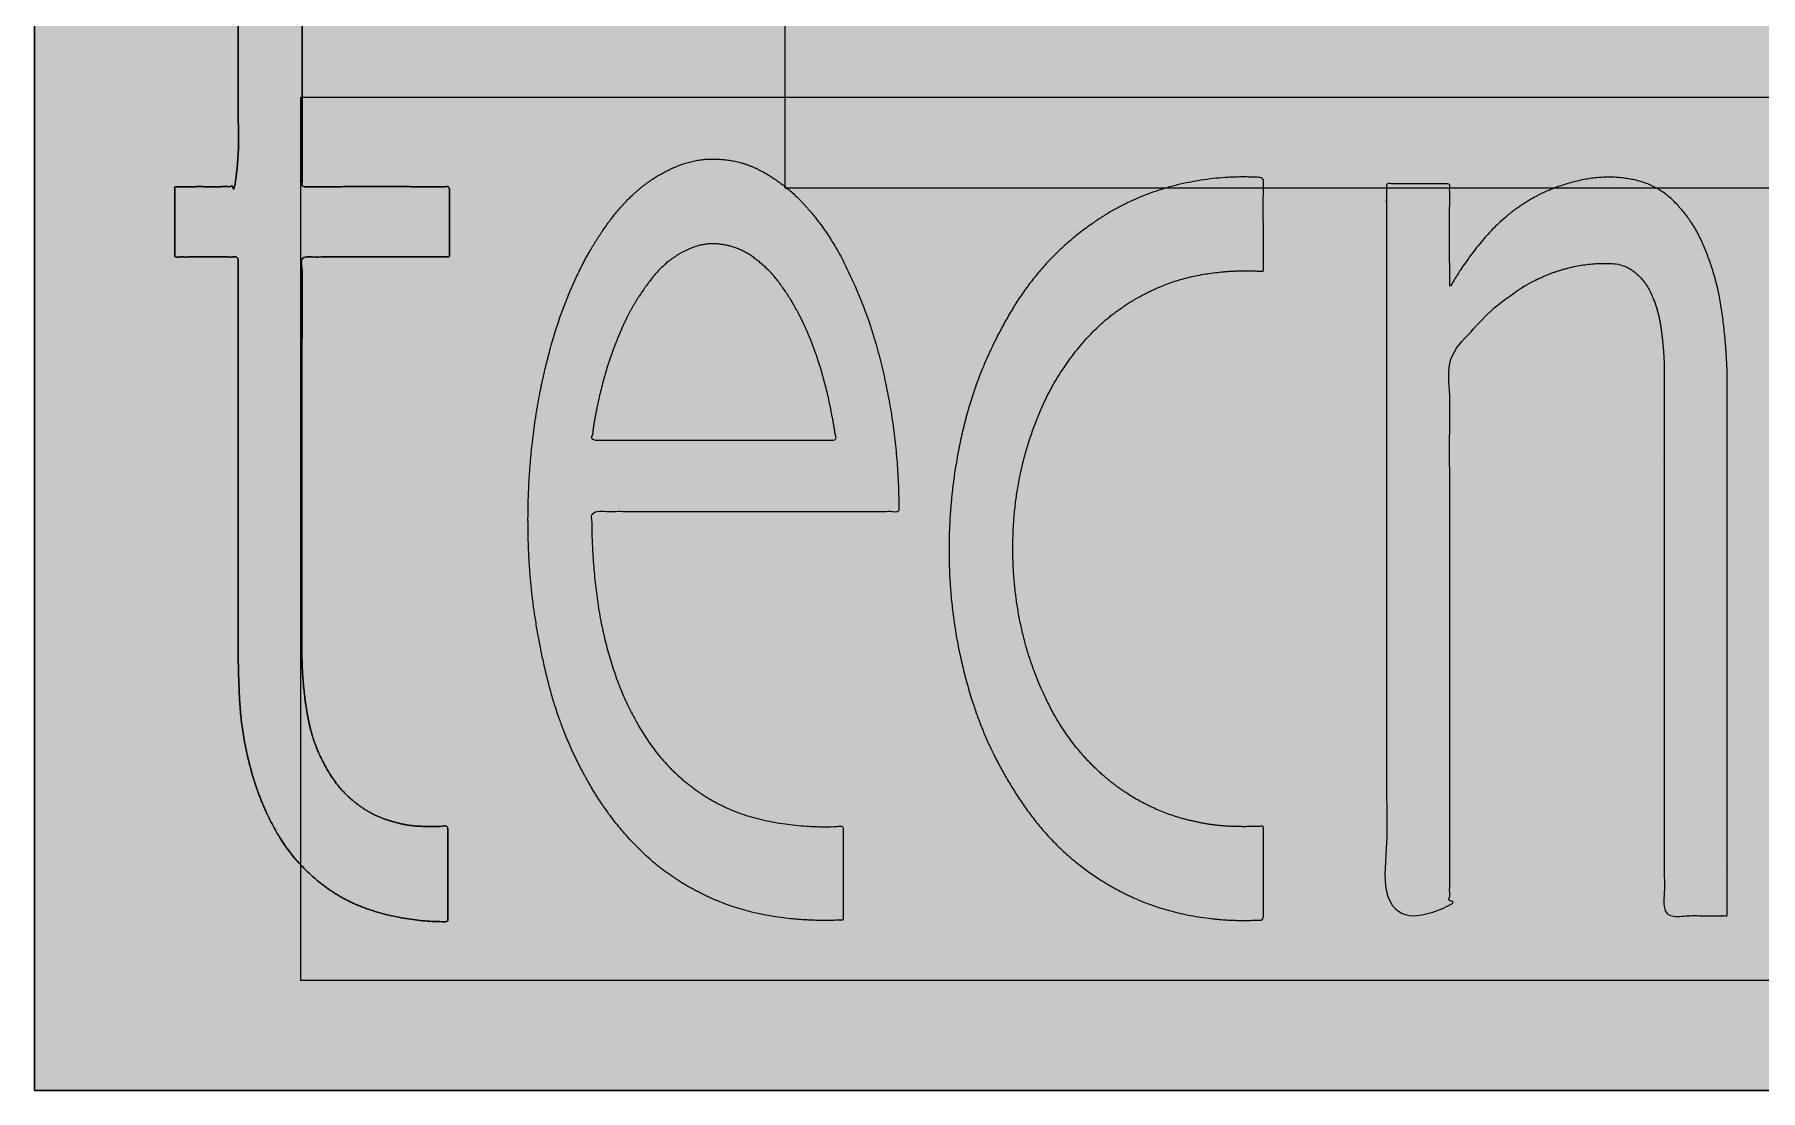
# Model space of a CAD drawing. Header units: millimetres. Extents: x 32.7 to 48.7, y 16.2 to 26.3.
# Drawn here: x 35.732 to 37.199, y 20.795 to 21.692 of the extents above; entities that cross this region are included whole.
import ezdxf

# ---------------------------------------------------------------- set-up
doc = ezdxf.new("R2010")
doc.units = ezdxf.units.MM
doc.header["$LTSCALE"] = 20
doc.layers.get('0').update_dxf_attribs({"lineweight": 5})
doc.layers.add('Smart box Ultra', color=7, linetype='Continuous', lineweight=5)

msp = doc.modelspace()

# ---------------------------------------------------------------- hatches: boundary and pattern name
at = {"linetype": 'Continuous', "lineweight": 5, "transparency": 33554687}
h = msp.add_hatch(color=256, dxfattribs=at)
h.set_gradient(color1=(255, 0, 0), color2=(255, 0, 0))
h.paths.add_polyline_path([(37.7319, 20.8884), (35.9579, 20.8884), (35.9579, 21.6384), (36.3696, 21.6384), (36.3696, 21.5617), (37.7319, 21.5617), (37.7319, 20.8884), (38.5412, 20.8884), (38.5412, 21.6384), (37.9529, 21.6384), (37.9529, 22.3117), (37.7319, 22.3117), (37.7319, 22.7946), (35.7319, 22.7946), (35.7319, 20.7946), (37.7319, 20.7946)])
h.paths.add_polyline_path([(37.7319, 21.5617), (37.7319, 21.6384), (36.3696, 21.6384), (36.3696, 22.3117), (37.7319, 22.3117), (37.7319, 21.6384), (37.9529, 21.6384), (37.9529, 21.5617)])
at = {"layer": 'Smart box Ultra', "linetype": 'Continuous', "lineweight": 0, "true_color": 0xcccccb, "transparency": 33554687}
for points in [[(35.9592, 22.727), (35.9592, 22.7108), (35.9592, 22.5693), (35.9592, 22.4278), (35.9592, 22.2862), (35.9592, 22.1447), (35.9592, 22.0032), (35.9593, 21.8617), (35.9593, 21.7201), (35.9594, 21.5786), (35.9594, 21.5624), (35.9611, 21.5624), (35.9763, 21.5625), (35.9915, 21.5626), (36.0067, 21.5626), (36.0219, 21.5626), (36.0372, 21.5626), (36.0524, 21.5626), (36.0676, 21.5625), (36.0829, 21.5624), (36.0846, 21.5624), (36.0846, 21.503), (36.0829, 21.503), (36.0676, 21.503), (36.0524, 21.5029), (36.0372, 21.5029), (36.0219, 21.5029), (36.0067, 21.5029), (35.9915, 21.5029), (35.9763, 21.5028), (35.9611, 21.5028), (35.9594, 21.5028), (35.9594, 21.4981), (35.9593, 21.4572), (35.9593, 21.4162), (35.9592, 21.3753), (35.9592, 21.3343), (35.9592, 21.2933), (35.9592, 21.2524), (35.9592, 21.2114), (35.9592, 21.1705), (35.9592, 21.1658), (35.9592, 21.1643), (35.9591, 21.1506), (35.96, 21.1372), (35.9617, 21.124), (35.9644, 21.111), (35.968, 21.0983), (35.9725, 21.0858), (35.9779, 21.0735), (35.9843, 21.0615), (35.9852, 21.0602), (35.9857, 21.0595), (35.9906, 21.053), (35.996, 21.047), (36.0019, 21.0416), (36.0081, 21.0367), (36.0148, 21.0324), (36.0219, 21.0287), (36.0294, 21.0255), (36.0373, 21.0228), (36.0382, 21.0226), (36.0388, 21.0224), (36.0442, 21.0213), (36.0496, 21.0204), (36.0551, 21.0197), (36.0605, 21.0192), (36.066, 21.0189), (36.0716, 21.0188), (36.0771, 21.0189), (36.0827, 21.0192), (36.0833, 21.0192), (36.0833, 21.0181), (36.0833, 21.0082), (36.0833, 20.9983), (36.0833, 20.9885), (36.0832, 20.9786), (36.0832, 20.9687), (36.0832, 20.9588), (36.0831, 20.949), (36.0831, 20.9391), (36.0831, 20.938), (36.0815, 20.938), (36.0664, 20.9383), (36.0518, 20.9398), (36.0376, 20.9424), (36.0238, 20.9462), (36.0105, 20.951), (35.9976, 20.957), (35.9851, 20.9642), (35.973, 20.9724), (35.9717, 20.9735), (35.9705, 20.9745), (35.9607, 20.9844), (35.9517, 20.9948), (35.9436, 21.0057), (35.9364, 21.017), (35.93, 21.0287), (35.9245, 21.041), (35.9198, 21.0536), (35.916, 21.0668), (35.9156, 21.0683), (35.9152, 21.0699), (35.9123, 21.0839), (35.91, 21.098), (35.908, 21.1121), (35.9065, 21.1263), (35.9055, 21.1405), (35.9049, 21.1548), (35.9047, 21.1691), (35.905, 21.1834), (35.905, 21.1851), (35.905, 21.1895), (35.9051, 21.2281), (35.9051, 21.2667), (35.9051, 21.3054), (35.9051, 21.344), (35.9051, 21.3826), (35.9051, 21.4212), (35.9051, 21.4598), (35.905, 21.4984), (35.905, 21.5028), (35.8511, 21.5028), (35.8511, 21.5624), (35.8518, 21.5624), (35.8584, 21.5625), (35.865, 21.5625), (35.8716, 21.5625), (35.8781, 21.5625), (35.8847, 21.5626), (35.8912, 21.5626), (35.8978, 21.5626), (35.9043, 21.5627), (35.905, 21.5627), (35.905, 21.5765), (35.9051, 21.6974), (35.9051, 21.8183), (35.9051, 21.9393), (35.9051, 22.0602), (35.9051, 22.1812), (35.9051, 22.3022), (35.9051, 22.4232), (35.905, 22.5441), (35.905, 22.558), (35.905, 22.5603), (35.9051, 22.5795), (35.9052, 22.5973), (35.9053, 22.614), (35.9053, 22.6294), (35.9053, 22.6436), (35.9053, 22.6565), (35.9052, 22.6682), (35.9051, 22.6787), (35.905, 22.688), (35.905, 22.6963), (35.9049, 22.7035), (35.9048, 22.7097), (35.9048, 22.7148), (35.9047, 22.7188), (35.9047, 22.7218), (35.9046, 22.7238), (35.9046, 22.7251), (35.9046, 22.7262), (35.9046, 22.7271), (35.9046, 22.7279), (35.9046, 22.7284), (35.9046, 22.7287), (35.9046, 22.7287), (35.9046, 22.7286), (35.9046, 22.7284), (35.9047, 22.7283), (35.9048, 22.7281), (35.9049, 22.728), (35.9051, 22.7279), (35.9053, 22.7278), (35.9056, 22.7278), (35.9059, 22.7278), (35.9062, 22.7278), (35.9064, 22.7278), (35.9066, 22.7278), (35.9066, 22.7278), (35.9066, 22.7278), (35.9065, 22.7278), (35.9063, 22.7278), (35.906, 22.7278), (35.9059, 22.7278), (35.9064, 22.7278), (35.9073, 22.7278), (35.9088, 22.7278), (35.9107, 22.7278), (35.9132, 22.7278), (35.9161, 22.7278), (35.9196, 22.7278), (35.9232, 22.7278), (35.9268, 22.7278), (35.9303, 22.7277), (35.9337, 22.7277), (35.937, 22.7277), (35.9402, 22.7277), (35.9434, 22.7277), (35.9464, 22.7277), (35.9492, 22.7277), (35.9516, 22.7277), (35.9537, 22.7276), (35.9554, 22.7276), (35.9568, 22.7276), (35.9578, 22.7275), (35.9584, 22.7275), (35.9587, 22.7274), (35.9587, 22.7274), (35.9588, 22.7273), (35.9589, 22.7273), (35.9589, 22.7272), (35.959, 22.7272), (35.9591, 22.7271), (35.9591, 22.7271)], [(36.2925, 21.0511), (36.2915, 21.0519), (36.2842, 21.0578), (36.2774, 21.0637), (36.2712, 21.0697), (36.2655, 21.0757), (36.2603, 21.0817), (36.2556, 21.0877), (36.2514, 21.0937), (36.2478, 21.0998), (36.2445, 21.1058), (36.2414, 21.1116), (36.2385, 21.1173), (36.2359, 21.1228), (36.2334, 21.1281), (36.2312, 21.1333), (36.2291, 21.1383), (36.2273, 21.1431), (36.2269, 21.1442), (36.2264, 21.1457), (36.2212, 21.1627), (36.2167, 21.1798), (36.213, 21.1971), (36.21, 21.2144), (36.2078, 21.2319), (36.2063, 21.2494), (36.2055, 21.2671), (36.2055, 21.2849), (36.2055, 21.2864), (36.2082, 21.2864), (36.2402, 21.2863), (36.2722, 21.2863), (36.3041, 21.2863), (36.3361, 21.2863), (36.368, 21.2863), (36.4, 21.2863), (36.4319, 21.2863), (36.4639, 21.2864), (36.4666, 21.2864), (36.4666, 21.288), (36.4662, 21.3073), (36.4651, 21.3265), (36.4634, 21.3456), (36.4609, 21.3646), (36.4577, 21.3835), (36.4538, 21.4023), (36.4493, 21.421), (36.444, 21.4397), (36.4435, 21.4412), (36.4431, 21.4425), (36.4399, 21.4521), (36.4366, 21.4613), (36.4332, 21.4701), (36.4297, 21.4785), (36.4261, 21.4865), (36.4224, 21.494), (36.4185, 21.5012), (36.4146, 21.5079), (36.4106, 21.5143), (36.4066, 21.5204), (36.4027, 21.5262), (36.3987, 21.5317), (36.3948, 21.5369), (36.3909, 21.5418), (36.3869, 21.5464), (36.383, 21.5507), (36.3821, 21.5517), (36.3815, 21.5522), (36.377, 21.5567), (36.3726, 21.5608), (36.3681, 21.5645), (36.3636, 21.5678), (36.3591, 21.5709), (36.3547, 21.5735), (36.3502, 21.5758), (36.3458, 21.5778), (36.3414, 21.5795), (36.3371, 21.581), (36.333, 21.5823), (36.3289, 21.5834), (36.325, 21.5843), (36.3211, 21.585), (36.3174, 21.5856), (36.3138, 21.5859), (36.3129, 21.5859), (36.3122, 21.586), (36.309, 21.586), (36.3056, 21.5858), (36.3022, 21.5855), (36.2986, 21.5851), (36.2949, 21.5844), (36.2911, 21.5837), (36.2872, 21.5827), (36.2831, 21.5817), (36.279, 21.5804), (36.2748, 21.5788), (36.2706, 21.5768), (36.2663, 21.5746), (36.262, 21.5722), (36.2576, 21.5694), (36.2532, 21.5663), (36.2488, 21.5629), (36.2482, 21.5624), (36.2476, 21.5619), (36.2402, 21.555), (36.2332, 21.5478), (36.2265, 21.5404), (36.2203, 21.5327), (36.2144, 21.5247), (36.2089, 21.5164), (36.2038, 21.5078), (36.1991, 21.4989), (36.1987, 21.4982), (36.1981, 21.497), (36.1913, 21.4826), (36.1851, 21.4681), (36.1795, 21.4535), (36.1745, 21.4386), (36.1699, 21.4236), (36.166, 21.4085), (36.1626, 21.3931), (36.1597, 21.3776), (36.1595, 21.3763), (36.1592, 21.3748), (36.1566, 21.3572), (36.1545, 21.3395), (36.153, 21.3218), (36.152, 21.3041), (36.1515, 21.2863), (36.1515, 21.2685), (36.1521, 21.2507), (36.1532, 21.2329), (36.1533, 21.2314), (36.1535, 21.2293), (36.1544, 21.2206), (36.1554, 21.2115), (36.1567, 21.2021), (36.1581, 21.1923), (36.1598, 21.1821), (36.1616, 21.1715), (36.1637, 21.1606), (36.1659, 21.1493), (36.1686, 21.1377), (36.1721, 21.1258), (36.1762, 21.1136), (36.181, 21.1011), (36.1866, 21.0884), (36.1929, 21.0753), (36.1998, 21.062), (36.2075, 21.0484), (36.2086, 21.0467), (36.2093, 21.0456), (36.2123, 21.0409), (36.2156, 21.0361), (36.2191, 21.0312), (36.2229, 21.0262), (36.2269, 21.021), (36.2312, 21.0157), (36.2357, 21.0103), (36.2405, 21.0048), (36.2456, 20.9992), (36.2513, 20.9938), (36.2575, 20.9884), (36.2642, 20.9832), (36.2714, 20.9781), (36.2792, 20.973), (36.2874, 20.9681), (36.2961, 20.9633), (36.2973, 20.9627), (36.2985, 20.9621), (36.3076, 20.9579), (36.3165, 20.9542), (36.3251, 20.9509), (36.3336, 20.9481), (36.3419, 20.9457), (36.35, 20.9438), (36.3578, 20.9424), (36.3655, 20.9414), (36.3729, 20.9407), (36.3801, 20.9401), (36.387, 20.9397), (36.3937, 20.9393), (36.4002, 20.9392), (36.4064, 20.9391), (36.4123, 20.9392), (36.418, 20.9394), (36.4193, 20.9395), (36.4193, 20.9403), (36.4193, 20.95), (36.4194, 20.9597), (36.4194, 20.9695), (36.4194, 20.9792), (36.4194, 20.989), (36.4194, 20.9988), (36.4193, 21.0086), (36.4193, 21.0184), (36.4193, 21.0192), (36.4179, 21.0191), (36.4086, 21.0187), (36.3995, 21.0185), (36.3908, 21.0187), (36.3823, 21.0192), (36.3742, 21.0201), (36.3663, 21.0212), (36.3588, 21.0227), (36.3515, 21.0244), (36.3447, 21.0263), (36.3384, 21.0282), (36.3326, 21.0301), (36.3273, 21.0319), (36.3226, 21.0337), (36.3183, 21.0355), (36.3146, 21.0373), (36.3114, 21.039), (36.3086, 21.0407), (36.306, 21.0423), (36.3037, 21.0437), (36.3016, 21.045), (36.2998, 21.0461), (36.2982, 21.0472), (36.2968, 21.0481), (36.2957, 21.0488), (36.2947, 21.0495), (36.2939, 21.0501), (36.2933, 21.0506), (36.2928, 21.0509), (36.2924, 21.0512), (36.2921, 21.0514), (36.292, 21.0514), (36.2921, 21.0514), (36.2922, 21.0514), (36.2922, 21.0513), (36.2923, 21.0512), (36.2924, 21.0512), (36.2924, 21.0512), (36.2925, 21.0511), (36.2925, 21.0511), (36.2925, 21.0511), (36.2925, 21.0511), (36.2925, 21.0511), (36.2925, 21.0511), (36.2925, 21.0511), (36.2925, 21.0511), (36.2925, 21.0511), (36.2925, 21.0511)], [(36.6309, 21.5311), (36.6322, 21.532), (36.6425, 21.5387), (36.6527, 21.5447), (36.6627, 21.5499), (36.6726, 21.5545), (36.6824, 21.5584), (36.692, 21.5616), (36.7014, 21.5641), (36.7107, 21.566), (36.7198, 21.5673), (36.7286, 21.5685), (36.7371, 21.5694), (36.7452, 21.57), (36.7531, 21.5704), (36.7607, 21.5706), (36.768, 21.5705), (36.775, 21.5702), (36.7766, 21.5701), (36.7766, 21.5693), (36.7766, 21.5595), (36.7765, 21.5497), (36.7765, 21.54), (36.7765, 21.5302), (36.7765, 21.5205), (36.7765, 21.5108), (36.7766, 21.501), (36.7766, 21.4913), (36.7766, 21.4905), (36.7755, 21.4906), (36.7628, 21.4911), (36.7502, 21.4908), (36.7377, 21.4898), (36.7254, 21.4879), (36.7133, 21.4853), (36.7014, 21.4818), (36.6896, 21.4776), (36.678, 21.4726), (36.6771, 21.4721), (36.6758, 21.4715), (36.6667, 21.4663), (36.6581, 21.461), (36.6502, 21.4555), (36.6428, 21.4499), (36.6361, 21.4442), (36.6299, 21.4383), (36.6244, 21.4323), (36.6194, 21.4261), (36.6149, 21.42), (36.6106, 21.4139), (36.6067, 21.4081), (36.603, 21.4023), (36.5996, 21.3968), (36.5964, 21.3913), (36.5935, 21.386), (36.5909, 21.3809), (36.5904, 21.3797), (36.5895, 21.3778), (36.5859, 21.3693), (36.5826, 21.3604), (36.5794, 21.3511), (36.5764, 21.3412), (36.5735, 21.3309), (36.5709, 21.3202), (36.5684, 21.309), (36.5661, 21.2973), (36.5643, 21.2851), (36.5632, 21.2724), (36.5627, 21.2592), (36.563, 21.2456), (36.564, 21.2314), (36.5657, 21.2167), (36.5681, 21.2015), (36.5712, 21.1858), (36.5717, 21.1838), (36.572, 21.1824), (36.5746, 21.1721), (36.5775, 21.1622), (36.5806, 21.1527), (36.5839, 21.1437), (36.5875, 21.1352), (36.5912, 21.1272), (36.5952, 21.1197), (36.5995, 21.1126), (36.6038, 21.1059), (36.6081, 21.0995), (36.6124, 21.0935), (36.6167, 21.0878), (36.6211, 21.0824), (36.6254, 21.0773), (36.6297, 21.0726), (36.634, 21.0682), (36.635, 21.0672), (36.6358, 21.0665), (36.6448, 21.0586), (36.6543, 21.0514), (36.6642, 21.0448), (36.6745, 21.039), (36.6852, 21.0339), (36.6963, 21.0295), (36.7078, 21.0258), (36.7197, 21.0228), (36.7207, 21.0226), (36.7213, 21.0225), (36.728, 21.0213), (36.7348, 21.0203), (36.7417, 21.0196), (36.7485, 21.0191), (36.7553, 21.0188), (36.7622, 21.0187), (36.7691, 21.0188), (36.776, 21.0192), (36.7766, 21.0192), (36.7766, 20.9397), (36.7752, 20.9396), (36.7691, 20.9393), (36.7628, 20.9392), (36.7562, 20.9393), (36.7493, 20.9395), (36.7422, 20.9399), (36.7348, 20.9405), (36.7272, 20.9412), (36.7193, 20.9421), (36.7111, 20.9434), (36.7028, 20.9452), (36.6943, 20.9475), (36.6857, 20.9503), (36.6768, 20.9537), (36.6678, 20.9576), (36.6586, 20.962), (36.6492, 20.9669), (36.648, 20.9676), (36.6463, 20.9686), (36.6325, 20.9777), (36.6197, 20.9869), (36.6081, 20.9962), (36.5976, 21.0057), (36.5881, 21.0153), (36.5797, 21.025), (36.5724, 21.0349), (36.5662, 21.0449), (36.5607, 21.0548), (36.5556, 21.0642), (36.5509, 21.0733), (36.5466, 21.082), (36.5427, 21.0903), (36.5392, 21.0982), (36.536, 21.1057), (36.5333, 21.1128), (36.5327, 21.1146), (36.5318, 21.1172), (36.5283, 21.1283), (36.525, 21.14), (36.522, 21.1522), (36.5192, 21.165), (36.5166, 21.1784), (36.5142, 21.1924), (36.5121, 21.2069), (36.5102, 21.222), (36.5088, 21.2377), (36.5083, 21.254), (36.5086, 21.2709), (36.5098, 21.2884), (36.5119, 21.3065), (36.5148, 21.3252), (36.5186, 21.3445), (36.5232, 21.3644), (36.5239, 21.367), (36.5244, 21.369), (36.5283, 21.3823), (36.5325, 21.395), (36.5369, 21.4072), (36.5417, 21.4188), (36.5468, 21.4299), (36.5522, 21.4404), (36.5579, 21.4503), (36.5639, 21.4597), (36.5699, 21.4685), (36.5755, 21.4765), (36.5809, 21.4837), (36.5859, 21.4902), (36.5907, 21.4959), (36.5951, 21.5009), (36.5992, 21.5051), (36.6029, 21.5086), (36.6064, 21.5115), (36.6095, 21.5141), (36.6122, 21.5165), (36.6146, 21.5185), (36.6166, 21.5202), (36.6183, 21.5216), (36.6196, 21.5227), (36.6206, 21.5235), (36.6214, 21.5241), (36.6222, 21.5248), (36.6231, 21.5254), (36.624, 21.5261), (36.625, 21.5268), (36.6259, 21.5275), (36.6269, 21.5283), (36.6279, 21.529), (36.6289, 21.5297), (36.6297, 21.5303), (36.6304, 21.5308), (36.6309, 21.5311), (36.6313, 21.5314), (36.6315, 21.5316), (36.6316, 21.5316), (36.6315, 21.5316), (36.6313, 21.5315), (36.6312, 21.5314), (36.6311, 21.5313), (36.631, 21.5312), (36.6309, 21.5312), (36.6309, 21.5311), (36.6308, 21.5311), (36.6308, 21.5311), (36.6308, 21.5311), (36.6308, 21.5311), (36.6308, 21.5311), (36.6308, 21.5311), (36.6308, 21.5311), (36.6308, 21.5311), (36.6309, 21.5311)], [(37.0077, 21.554), (37.0085, 21.5544), (37.0148, 21.5575), (37.0209, 21.5603), (37.0269, 21.5628), (37.0327, 21.5649), (37.0385, 21.5666), (37.0441, 21.5679), (37.0496, 21.5689), (37.0549, 21.5696), (37.0601, 21.5699), (37.0651, 21.5702), (37.0699, 21.5703), (37.0746, 21.5702), (37.0791, 21.5699), (37.0834, 21.5696), (37.0875, 21.569), (37.0914, 21.5684), (37.0923, 21.5682), (37.0931, 21.568), (37.0992, 21.5661), (37.1049, 21.5639), (37.1101, 21.5615), (37.1149, 21.5589), (37.1193, 21.556), (37.1233, 21.5529), (37.1269, 21.5496), (37.1301, 21.546), (37.1329, 21.5423), (37.1356, 21.5388), (37.1381, 21.5353), (37.1404, 21.5319), (37.1425, 21.5286), (37.1444, 21.5254), (37.1461, 21.5222), (37.1477, 21.5191), (37.148, 21.5184), (37.1485, 21.5173), (37.1523, 21.5082), (37.1557, 21.4993), (37.1587, 21.4907), (37.1612, 21.4823), (37.1634, 21.4741), (37.1651, 21.4662), (37.1665, 21.4585), (37.1675, 21.451), (37.1682, 21.4438), (37.1688, 21.4368), (37.1694, 21.4301), (37.1698, 21.4236), (37.1702, 21.4173), (37.1705, 21.4113), (37.1707, 21.4055), (37.1709, 21.4), (37.1709, 21.3987), (37.1709, 21.394), (37.1709, 21.3382), (37.1709, 21.2824), (37.1709, 21.2266), (37.1709, 21.1709), (37.1709, 21.1151), (37.1708, 21.0593), (37.1708, 21.0036), (37.1707, 20.9478), (37.1707, 20.9431), (37.1701, 20.9431), (37.1636, 20.9431), (37.1571, 20.9431), (37.1506, 20.9431), (37.1441, 20.943), (37.1375, 20.943), (37.131, 20.943), (37.1245, 20.9429), (37.118, 20.9429), (37.1174, 20.9428), (37.1174, 20.9478), (37.1173, 21.0054), (37.1172, 21.063), (37.1171, 21.1206), (37.1171, 21.1782), (37.1171, 21.2358), (37.1171, 21.2934), (37.1171, 21.351), (37.1172, 21.4086), (37.1172, 21.4135), (37.1171, 21.4142), (37.117, 21.4219), (37.1165, 21.4296), (37.1156, 21.4371), (37.1143, 21.4446), (37.1126, 21.452), (37.1105, 21.4593), (37.108, 21.4665), (37.1051, 21.4736), (37.1048, 21.4742), (37.1046, 21.4746), (37.1038, 21.4761), (37.1029, 21.4777), (37.1018, 21.4793), (37.1006, 21.481), (37.0994, 21.4826), (37.098, 21.4844), (37.0965, 21.4861), (37.0949, 21.4879), (37.0932, 21.4896), (37.0912, 21.4912), (37.089, 21.4925), (37.0867, 21.4938), (37.0841, 21.4948), (37.0813, 21.4957), (37.0783, 21.4965), (37.0751, 21.497), (37.0747, 21.4971), (37.0741, 21.4971), (37.0666, 21.4973), (37.0592, 21.497), (37.0519, 21.4964), (37.0447, 21.4953), (37.0376, 21.4939), (37.0306, 21.492), (37.0236, 21.4898), (37.0167, 21.4872), (37.0162, 21.4869), (37.0152, 21.4865), (37.0042, 21.4809), (36.9938, 21.4747), (36.9839, 21.468), (36.9745, 21.4607), (36.9657, 21.4528), (36.9574, 21.4443), (36.9496, 21.4353), (36.9423, 21.4258), (36.9417, 21.4249), (36.9416, 21.4248), (36.9402, 21.4231), (36.939, 21.4213), (36.9379, 21.4195), (36.937, 21.4177), (36.9362, 21.4157), (36.9356, 21.4137), (36.9352, 21.4116), (36.9349, 21.4095), (36.9349, 21.4093), (36.9349, 20.9431), (36.8812, 20.9431), (36.8812, 21.565), (36.8818, 21.565), (36.8884, 21.565), (36.895, 21.5651), (36.9015, 21.5651), (36.9081, 21.5651), (36.9147, 21.5651), (36.9212, 21.5651), (36.9278, 21.565), (36.9343, 21.565), (36.9349, 21.565), (36.9349, 21.5641), (36.9349, 21.5533), (36.9348, 21.5425), (36.9348, 21.5317), (36.9348, 21.5209), (36.9349, 21.5101), (36.9349, 21.4994), (36.935, 21.4886), (36.9351, 21.4779), (36.9351, 21.477), (36.9356, 21.4779), (36.9393, 21.4843), (36.9431, 21.4905), (36.9469, 21.4963), (36.9507, 21.5019), (36.9546, 21.5071), (36.9585, 21.5121), (36.9625, 21.5168), (36.9666, 21.5212), (36.9706, 21.5252), (36.9743, 21.529), (36.9778, 21.5324), (36.9812, 21.5354), (36.9842, 21.5382), (36.9871, 21.5405), (36.9898, 21.5426), (36.9922, 21.5443), (36.9944, 21.5457), (36.9964, 21.5471), (36.9983, 21.5483), (37, 21.5494), (37.0015, 21.5503), (37.0028, 21.5511), (37.004, 21.5518), (37.0049, 21.5524), (37.0057, 21.5528), (37.0064, 21.5532), (37.007, 21.5536), (37.0075, 21.5538), (37.0078, 21.554), (37.008, 21.5541), (37.0081, 21.5542), (37.0081, 21.5542), (37.008, 21.5541), (37.0079, 21.5541), (37.0079, 21.554), (37.0078, 21.554), (37.0078, 21.554), (37.0077, 21.554), (37.0077, 21.5539), (37.0077, 21.5539), (37.0077, 21.5539), (37.0077, 21.5539), (37.0077, 21.5539), (37.0077, 21.5539), (37.0077, 21.5539), (37.0077, 21.5539), (37.0077, 21.554)]]:
    msp.add_hatch(color=254, dxfattribs=at).paths.add_polyline_path(points)

# ---------------------------------------------------------------- linework, layer by layer
at = {"color": 7, "lineweight": 15}
for p, q in [((35.7319, 20.7946), (35.7319, 22.7946)), ((37.7319, 20.7946), (35.7319, 20.7946))]:
    msp.add_line(p, q, dxfattribs=at)
at = {"color": 7, "lineweight": 5, "flags": 128}
for points in [[(35.7319, 22.7946), (35.7319, 20.7946), (37.7319, 20.7946), (37.7319, 22.7946)], [(35.7319, 22.7946), (35.7319, 20.7946), (37.7319, 20.7946), (37.7319, 22.7946)], [(36.3696, 21.5617), (37.9529, 21.5617), (37.9529, 22.3117), (36.3696, 22.3117)], [(35.9579, 20.8884), (38.5412, 20.8884), (38.5412, 21.6384), (35.9579, 21.6384)]]:
    msp.add_lwpolyline(points, close=True, dxfattribs=at)
at = {"flags": 128}
for points in [[(35.7319, 22.7946), (35.7319, 20.7946), (35.7319, 20.7946), (37.7319, 20.7946), (37.7319, 20.7946), (37.7319, 22.7946), (37.7319, 22.7946), (35.7319, 22.7946), (35.7319, 22.7946), (35.7319, 22.7946)], [(35.7319, 22.7946), (35.7319, 20.7946), (37.7319, 20.7946), (37.7319, 22.7946)], [(36.3696, 21.5617), (37.9529, 21.5617), (37.9529, 21.5617), (37.9529, 22.3117), (37.9529, 22.3117), (36.3696, 22.3117), (36.3696, 22.3117), (36.3696, 21.5617), (36.3696, 21.5617), (36.3696, 21.5617)], [(35.9579, 20.8884), (38.5412, 20.8884), (38.5412, 20.8884), (38.5412, 21.6384), (38.5412, 21.6384), (35.9579, 21.6384), (35.9579, 21.6384), (35.9579, 20.8884)]]:
    msp.add_lwpolyline(points, close=True, dxfattribs=at)
at = {"color": 7, "lineweight": 15, "flags": 128}
msp.add_lwpolyline([(35.7319, 20.7946), (35.7319, 22.7946), (37.7319, 22.7946), (37.7319, 20.7946)], close=True, dxfattribs=at)
at = {"color": 240, "linetype": 'Continuous', "true_color": 0xed1f24, "transparency": 33554687}
msp.add_solid([(35.7319, 22.7946), (35.7319, 20.7946), (37.7319, 22.7946), (37.7319, 20.7946)], dxfattribs=at)
at = {"layer": 'Smart box Ultra', "color": 7, "lineweight": 15}
for points, knots in [([(35.9592, 22.727), (35.9592, 22.4359), (35.9592, 21.8536), (35.9594, 21.5624), (35.9906, 21.5626), (36.0533, 21.5626), (36.0846, 21.5624), (36.0846, 21.5327), (36.0846, 21.503), (36.0533, 21.5028), (35.9906, 21.5029), (35.9594, 21.5028), (35.9592, 21.4185), (35.9592, 21.2501), (35.9592, 21.1658), (35.9593, 21.1387), (35.9695, 21.0836), (35.9852, 21.0602), (35.9942, 21.0466), (36.0217, 21.0267), (36.0382, 21.0226), (36.0491, 21.0194), (36.0719, 21.0187), (36.0833, 21.0192), (36.0832, 20.9989), (36.0833, 20.9583), (36.0831, 20.938), (36.0534, 20.9376), (35.9945, 20.9543), (35.9717, 20.9735), (35.9498, 20.9918), (35.9225, 21.0416), (35.9156, 21.0683), (35.9078, 21.0968), (35.9047, 21.1557), (35.905, 21.1851), (35.905, 21.2645), (35.9052, 21.4235), (35.905, 21.5028), (35.878, 21.5028), (35.8511, 21.5028), (35.8511, 21.5326), (35.8511, 21.5624), (35.8646, 21.5626), (35.8916, 21.5625), (35.905, 21.5627), (35.9052, 21.8114), (35.905, 22.309), (35.905, 22.558), (35.9049, 22.6005), (35.9054, 22.6853), (35.9046, 22.7278), (35.9049, 22.7278), (35.9053, 22.7278), (35.9184, 22.7277), (35.9451, 22.7278), (35.9583, 22.7276)], [0, 0, 0, 0.142518, 0.285036, 0.285036, 0.300304, 0.315571, 0.315571, 0.330044, 0.330044, 0.345311, 0.360579, 0.360579, 0.401829, 0.443079, 0.443079, 0.456363, 0.469647, 0.469647, 0.477397, 0.485148, 0.485148, 0.490295, 0.495442, 0.495442, 0.504601, 0.513759, 0.513759, 0.52717, 0.54058, 0.54058, 0.553446, 0.566312, 0.566312, 0.580152, 0.593993, 0.593993, 0.631478, 0.668963, 0.668963, 0.681709, 0.681709, 0.695795, 0.695795, 0.702197, 0.708599, 0.708599, 0.827599, 0.946599, 0.946599, 0.966919, 0.98724, 0.98724, 0.987404, 0.987404, 0.993702, 1, 1, 1]), ([(36.2925, 21.0511), (36.2687, 21.0686), (36.2364, 21.1174), (36.2146, 21.1785), (36.2052, 21.2503), (36.2055, 21.2864), (36.2707, 21.2864), (36.4014, 21.2862), (36.4666, 21.2864), (36.4668, 21.3256), (36.4552, 21.4036), (36.4435, 21.4412), (36.4336, 21.4712), (36.4045, 21.5285), (36.3821, 21.5517), (36.3685, 21.5655), (36.3331, 21.5851), (36.3129, 21.5859), (36.2951, 21.5869), (36.2618, 21.5732), (36.2482, 21.5624), (36.2324, 21.5493), (36.2081, 21.5161), (36.1987, 21.4982), (36.1838, 21.4694), (36.165, 21.4079), (36.1595, 21.3763), (36.1534, 21.3404), (36.1504, 21.2677), (36.1533, 21.2314), (36.1575, 21.1833), (36.1827, 21.0886), (36.2086, 21.0467), (36.2246, 21.0207), (36.2692, 20.9768), (36.2973, 20.9627), (36.3252, 20.9484), (36.3879, 20.9377), (36.4193, 20.9395), (36.4195, 20.9593), (36.4193, 20.9992), (36.4193, 21.0192), (36.3861, 21.017), (36.3194, 21.0313), (36.2925, 21.0511)], [0, 0, 0, 0.02938, 0.05876, 0.096317, 0.133874, 0.133874, 0.201846, 0.269818, 0.269818, 0.310662, 0.351507, 0.351507, 0.384293, 0.417078, 0.417078, 0.436759, 0.45644, 0.45644, 0.473861, 0.491281, 0.491281, 0.511992, 0.532703, 0.532703, 0.56579, 0.598877, 0.598877, 0.636462, 0.674046, 0.674046, 0.72373, 0.773415, 0.773415, 0.804225, 0.835035, 0.835035, 0.865792, 0.89655, 0.89655, 0.915973, 0.935395, 0.935395, 0.967698, 1, 1, 1]), ([(36.6309, 21.5311), (36.6621, 21.5532), (36.7381, 21.5731), (36.7766, 21.5701), (36.7764, 21.5501), (36.7766, 21.5104), (36.7766, 21.4905), (36.751, 21.4924), (36.6997, 21.4837), (36.6771, 21.4721), (36.6475, 21.4573), (36.6039, 21.4084), (36.5904, 21.3797), (36.5691, 21.3338), (36.5604, 21.2325), (36.5717, 21.1838), (36.5794, 21.1514), (36.6103, 21.0907), (36.635, 21.0672), (36.6526, 21.0504), (36.6964, 21.0273), (36.7207, 21.0226), (36.7344, 21.0196), (36.7626, 21.0184), (36.7766, 21.0192), (36.7766, 20.9794), (36.7766, 20.9397), (36.7432, 20.9373), (36.6768, 20.9511), (36.648, 20.9676), (36.6056, 20.9917), (36.5484, 21.0705), (36.5327, 21.1146), (36.5115, 21.1754), (36.5075, 21.3051), (36.5239, 21.367), (36.5367, 21.4144), (36.5891, 21.5018), (36.6309, 21.5311)], [0, 0, 0, 0.040652, 0.081304, 0.081304, 0.102384, 0.123465, 0.123465, 0.15072, 0.177974, 0.177974, 0.213318, 0.248661, 0.248661, 0.305019, 0.361378, 0.361378, 0.398901, 0.436424, 0.436424, 0.463168, 0.489912, 0.489912, 0.505084, 0.520257, 0.520257, 0.56319, 0.56319, 0.599295, 0.635401, 0.635401, 0.688584, 0.741768, 0.741768, 0.814819, 0.88787, 0.88787, 0.943935, 1, 1, 1]), ([(37.0077, 21.554), (37.0268, 21.5641), (37.0707, 21.5729), (37.1119, 21.5639), (37.1401, 21.5354), (37.1612, 21.4904), (37.1704, 21.4292), (37.1709, 21.3987), (37.1707, 21.2848), (37.171, 21.057), (37.1707, 20.9431), (37.1573, 20.9431), (37.1308, 20.943), (37.1174, 20.9428), (37.1171, 21.0606), (37.1172, 21.2958), (37.1172, 21.4135), (37.1165, 21.4289), (37.1119, 21.4601), (37.1006, 21.4828), (37.0849, 21.4961), (37.0747, 21.4971), (37.0597, 21.4982), (37.0299, 21.4927), (36.9932, 21.4772), (36.9557, 21.4446), (36.9417, 21.4249), (36.9394, 21.4215), (36.9344, 21.4139), (36.9349, 21.4093), (36.9349, 21.1762), (36.9349, 20.9431), (36.908, 20.9431), (36.8812, 20.9431), (36.8812, 21.254), (36.8812, 21.565), (36.8947, 21.565), (36.9215, 21.5651), (36.9349, 21.565), (36.9349, 21.5429), (36.9348, 21.4989), (36.9351, 21.477), (36.948, 21.5), (36.9838, 21.5408), (37.0077, 21.554)], [0, 0, 0, 0.014917, 0.029834, 0.043369, 0.056905, 0.079328, 0.101752, 0.101752, 0.185634, 0.269516, 0.269516, 0.279378, 0.289239, 0.289239, 0.375919, 0.462598, 0.462598, 0.47396, 0.485321, 0.492201, 0.499081, 0.499081, 0.509168, 0.519255, 0.536178, 0.5531, 0.5531, 0.556024, 0.558949, 0.558949, 0.706627, 0.706627, 0.723636, 0.723636, 0.920631, 0.920631, 0.929192, 0.937753, 0.937753, 0.951874, 0.965996, 0.965996, 0.982998, 1, 1, 1]), ([(36.2363, 21.4531), (36.2451, 21.47), (36.2698, 21.5013), (36.2883, 21.5096), (36.3007, 21.5153), (36.3285, 21.512), (36.3551, 21.4946), (36.3767, 21.4648), (36.3845, 21.4487), (36.3959, 21.4247), (36.4097, 21.3733), (36.4133, 21.3473), (36.3613, 21.3472), (36.2576, 21.3473), (36.2055, 21.3471), (36.2088, 21.3745), (36.224, 21.4282), (36.2363, 21.4531)], [0, 0, 0, 0.060725, 0.12145, 0.12145, 0.162271, 0.203092, 0.260214, 0.317335, 0.317335, 0.401952, 0.48657, 0.48657, 0.654277, 0.821984, 0.821984, 0.910992, 1, 1, 1])]:
    msp.add_open_spline(points, degree=2, knots=knots, dxfattribs=at)
at = {"layer": 'Smart box Ultra', "color": 7, "lineweight": 5}
for points, knots in [([(35.9592, 22.727), (35.9592, 22.4359), (35.9592, 21.8536), (35.9594, 21.5624), (35.9906, 21.5626), (36.0533, 21.5626), (36.0846, 21.5624), (36.0846, 21.5327), (36.0846, 21.503), (36.0533, 21.5028), (35.9906, 21.5029), (35.9594, 21.5028), (35.9592, 21.4185), (35.9592, 21.2501), (35.9592, 21.1658), (35.9593, 21.1387), (35.9695, 21.0836), (35.9852, 21.0602), (35.9942, 21.0466), (36.0217, 21.0267), (36.0382, 21.0226), (36.0491, 21.0194), (36.0719, 21.0187), (36.0833, 21.0192), (36.0832, 20.9989), (36.0833, 20.9583), (36.0831, 20.938), (36.0534, 20.9376), (35.9945, 20.9543), (35.9717, 20.9735), (35.9498, 20.9918), (35.9225, 21.0416), (35.9156, 21.0683), (35.9078, 21.0968), (35.9047, 21.1557), (35.905, 21.1851), (35.905, 21.2645), (35.9052, 21.4235), (35.905, 21.5028), (35.878, 21.5028), (35.8511, 21.5028), (35.8511, 21.5326), (35.8511, 21.5624), (35.8646, 21.5626), (35.8916, 21.5625), (35.905, 21.5627), (35.9052, 21.8114), (35.905, 22.309), (35.905, 22.558), (35.9049, 22.6005), (35.9054, 22.6853), (35.9046, 22.7278), (35.9049, 22.7278), (35.9053, 22.7278), (35.9184, 22.7277), (35.9451, 22.7278), (35.9583, 22.7276), (35.9587, 22.7273), (35.9592, 22.727)], [0, 0, 0, 0.142483, 0.284965, 0.284965, 0.300229, 0.315493, 0.315493, 0.329962, 0.329962, 0.345226, 0.360489, 0.360489, 0.401729, 0.442969, 0.442969, 0.45625, 0.46953, 0.46953, 0.477279, 0.485028, 0.485028, 0.490174, 0.495319, 0.495319, 0.504476, 0.513632, 0.513632, 0.527039, 0.540446, 0.540446, 0.553309, 0.566172, 0.566172, 0.580009, 0.593846, 0.593846, 0.631322, 0.668797, 0.668797, 0.68154, 0.68154, 0.695622, 0.695622, 0.702023, 0.708424, 0.708424, 0.827394, 0.946365, 0.946365, 0.96668, 0.986995, 0.986995, 0.987159, 0.987159, 0.993456, 0.999752, 0.999752, 1, 1, 1]), ([(36.2925, 21.0511), (36.2687, 21.0686), (36.2364, 21.1174), (36.2146, 21.1785), (36.2052, 21.2503), (36.2055, 21.2864), (36.2707, 21.2864), (36.4014, 21.2862), (36.4666, 21.2864), (36.4668, 21.3256), (36.4552, 21.4036), (36.4435, 21.4412), (36.4336, 21.4712), (36.4045, 21.5285), (36.3821, 21.5517), (36.3685, 21.5655), (36.3331, 21.5851), (36.3129, 21.5859), (36.2951, 21.5869), (36.2618, 21.5732), (36.2482, 21.5624), (36.2324, 21.5493), (36.2081, 21.5161), (36.1987, 21.4982), (36.1838, 21.4694), (36.165, 21.4079), (36.1595, 21.3763), (36.1534, 21.3404), (36.1504, 21.2677), (36.1533, 21.2314), (36.1575, 21.1833), (36.1827, 21.0886), (36.2086, 21.0467), (36.2246, 21.0207), (36.2692, 20.9768), (36.2973, 20.9627), (36.3252, 20.9484), (36.3879, 20.9377), (36.4193, 20.9395), (36.4195, 20.9593), (36.4193, 20.9992), (36.4193, 21.0192), (36.3861, 21.017), (36.3194, 21.0313), (36.2925, 21.0511)], [0, 0, 0, 0.02938, 0.05876, 0.096317, 0.133874, 0.133874, 0.201846, 0.269818, 0.269818, 0.310662, 0.351507, 0.351507, 0.384293, 0.417078, 0.417078, 0.436759, 0.45644, 0.45644, 0.473861, 0.491281, 0.491281, 0.511992, 0.532703, 0.532703, 0.56579, 0.598877, 0.598877, 0.636462, 0.674046, 0.674046, 0.72373, 0.773415, 0.773415, 0.804225, 0.835035, 0.835035, 0.865792, 0.89655, 0.89655, 0.915973, 0.935395, 0.935395, 0.967698, 1, 1, 1]), ([(36.6309, 21.5311), (36.6621, 21.5532), (36.7381, 21.5731), (36.7766, 21.5701), (36.7764, 21.5501), (36.7766, 21.5104), (36.7766, 21.4905), (36.751, 21.4924), (36.6997, 21.4837), (36.6771, 21.4721), (36.6475, 21.4573), (36.6039, 21.4084), (36.5904, 21.3797), (36.5691, 21.3338), (36.5604, 21.2325), (36.5717, 21.1838), (36.5794, 21.1514), (36.6103, 21.0907), (36.635, 21.0672), (36.6526, 21.0504), (36.6964, 21.0273), (36.7207, 21.0226), (36.7344, 21.0196), (36.7626, 21.0184), (36.7766, 21.0192), (36.7766, 20.9794), (36.7766, 20.9397), (36.7432, 20.9373), (36.6768, 20.9511), (36.648, 20.9676), (36.6056, 20.9917), (36.5484, 21.0705), (36.5327, 21.1146), (36.5115, 21.1754), (36.5075, 21.3051), (36.5239, 21.367), (36.5367, 21.4144), (36.5891, 21.5018), (36.6309, 21.5311)], [0, 0, 0, 0.040652, 0.081304, 0.081304, 0.102384, 0.123465, 0.123465, 0.15072, 0.177974, 0.177974, 0.213318, 0.248661, 0.248661, 0.305019, 0.361378, 0.361378, 0.398901, 0.436424, 0.436424, 0.463168, 0.489912, 0.489912, 0.505084, 0.520257, 0.520257, 0.56319, 0.56319, 0.599295, 0.635401, 0.635401, 0.688584, 0.741768, 0.741768, 0.814819, 0.88787, 0.88787, 0.943935, 1, 1, 1]), ([(37.0077, 21.554), (37.0268, 21.5641), (37.0707, 21.5729), (37.1119, 21.5639), (37.1401, 21.5354), (37.1612, 21.4904), (37.1704, 21.4292), (37.1709, 21.3987), (37.1707, 21.2848), (37.171, 21.057), (37.1707, 20.9431), (37.1573, 20.9431), (37.1308, 20.943), (37.1174, 20.9428), (37.1171, 21.0606), (37.1172, 21.2958), (37.1172, 21.4135), (37.1165, 21.4289), (37.1119, 21.4601), (37.1006, 21.4828), (37.0849, 21.4961), (37.0747, 21.4971), (37.0597, 21.4982), (37.0299, 21.4927), (36.9932, 21.4772), (36.9557, 21.4446), (36.9417, 21.4249), (36.9394, 21.4215), (36.9344, 21.4139), (36.9349, 21.4093), (36.9349, 21.1762), (36.9349, 20.9431), (36.908, 20.9431), (36.8812, 20.9431), (36.8812, 21.254), (36.8812, 21.565), (36.8947, 21.565), (36.9215, 21.5651), (36.9349, 21.565), (36.9349, 21.5429), (36.9348, 21.4989), (36.9351, 21.477), (36.948, 21.5), (36.9838, 21.5408), (37.0077, 21.554)], [0, 0, 0, 0.014917, 0.029834, 0.043369, 0.056905, 0.079328, 0.101752, 0.101752, 0.185634, 0.269516, 0.269516, 0.279378, 0.289239, 0.289239, 0.375919, 0.462598, 0.462598, 0.47396, 0.485321, 0.492201, 0.499081, 0.499081, 0.509168, 0.519255, 0.536178, 0.5531, 0.5531, 0.556024, 0.558949, 0.558949, 0.706627, 0.706627, 0.723636, 0.723636, 0.920631, 0.920631, 0.929192, 0.937753, 0.937753, 0.951874, 0.965996, 0.965996, 0.982998, 1, 1, 1]), ([(36.2363, 21.4531), (36.2451, 21.47), (36.2698, 21.5013), (36.2883, 21.5096), (36.3007, 21.5153), (36.3285, 21.512), (36.3551, 21.4946), (36.3767, 21.4648), (36.3845, 21.4487), (36.3959, 21.4247), (36.4097, 21.3733), (36.4133, 21.3473), (36.3613, 21.3472), (36.2576, 21.3473), (36.2055, 21.3471), (36.2088, 21.3745), (36.224, 21.4282), (36.2363, 21.4531)], [0, 0, 0, 0.060725, 0.12145, 0.12145, 0.162271, 0.203092, 0.260214, 0.317335, 0.317335, 0.401952, 0.48657, 0.48657, 0.654277, 0.821984, 0.821984, 0.910992, 1, 1, 1])]:
    msp.add_open_spline(points, degree=2, knots=knots, dxfattribs=at)
at = {"layer": 'Smart box Ultra'}
for points, knots in [([(35.9592, 22.727), (35.9592, 22.4359), (35.9592, 21.8536), (35.9594, 21.5624), (35.9906, 21.5626), (36.0533, 21.5626), (36.0846, 21.5624), (36.0846, 21.5327), (36.0846, 21.503), (36.0533, 21.5028), (35.9906, 21.5029), (35.9594, 21.5028), (35.9592, 21.4185), (35.9592, 21.2501), (35.9592, 21.1658), (35.9593, 21.1387), (35.9695, 21.0836), (35.9852, 21.0602), (35.9942, 21.0466), (36.0217, 21.0267), (36.0382, 21.0226), (36.0491, 21.0194), (36.0719, 21.0187), (36.0833, 21.0192), (36.0832, 20.9989), (36.0833, 20.9583), (36.0831, 20.938), (36.0534, 20.9376), (35.9945, 20.9543), (35.9717, 20.9735), (35.9498, 20.9918), (35.9225, 21.0416), (35.9156, 21.0683), (35.9078, 21.0968), (35.9047, 21.1557), (35.905, 21.1851), (35.905, 21.2645), (35.9052, 21.4235), (35.905, 21.5028), (35.878, 21.5028), (35.8511, 21.5028), (35.8511, 21.5326), (35.8511, 21.5624), (35.8646, 21.5626), (35.8916, 21.5625), (35.905, 21.5627), (35.9052, 21.8114), (35.905, 22.309), (35.905, 22.558), (35.9049, 22.6005), (35.9054, 22.6853), (35.9046, 22.7278), (35.9049, 22.7278), (35.9053, 22.7278), (35.9184, 22.7277), (35.9451, 22.7278), (35.9583, 22.7276), (35.9587, 22.7273), (35.9592, 22.727)], [0, 0, 0, 0.142483, 0.284965, 0.284965, 0.300229, 0.315493, 0.315493, 0.329962, 0.329962, 0.345226, 0.360489, 0.360489, 0.401729, 0.442969, 0.442969, 0.45625, 0.46953, 0.46953, 0.477279, 0.485028, 0.485028, 0.490174, 0.495319, 0.495319, 0.504476, 0.513632, 0.513632, 0.527039, 0.540446, 0.540446, 0.553309, 0.566172, 0.566172, 0.580009, 0.593846, 0.593846, 0.631322, 0.668797, 0.668797, 0.68154, 0.68154, 0.695622, 0.695622, 0.702023, 0.708424, 0.708424, 0.827394, 0.946365, 0.946365, 0.96668, 0.986995, 0.986995, 0.987159, 0.987159, 0.993456, 0.999752, 0.999752, 1, 1, 1]), ([(36.2925, 21.0511), (36.2687, 21.0686), (36.2364, 21.1174), (36.2146, 21.1785), (36.2052, 21.2503), (36.2055, 21.2864), (36.2707, 21.2864), (36.4014, 21.2862), (36.4666, 21.2864), (36.4668, 21.3256), (36.4552, 21.4036), (36.4435, 21.4412), (36.4336, 21.4712), (36.4045, 21.5285), (36.3821, 21.5517), (36.3685, 21.5655), (36.3331, 21.5851), (36.3129, 21.5859), (36.2951, 21.5869), (36.2618, 21.5732), (36.2482, 21.5624), (36.2324, 21.5493), (36.2081, 21.5161), (36.1987, 21.4982), (36.1838, 21.4694), (36.165, 21.4079), (36.1595, 21.3763), (36.1534, 21.3404), (36.1504, 21.2677), (36.1533, 21.2314), (36.1575, 21.1833), (36.1827, 21.0886), (36.2086, 21.0467), (36.2246, 21.0207), (36.2692, 20.9768), (36.2973, 20.9627), (36.3252, 20.9484), (36.3879, 20.9377), (36.4193, 20.9395), (36.4195, 20.9593), (36.4193, 20.9992), (36.4193, 21.0192), (36.3861, 21.017), (36.3194, 21.0313), (36.2925, 21.0511)], [0, 0, 0, 0.02938, 0.05876, 0.096317, 0.133874, 0.133874, 0.201846, 0.269818, 0.269818, 0.310662, 0.351507, 0.351507, 0.384293, 0.417078, 0.417078, 0.436759, 0.45644, 0.45644, 0.473861, 0.491281, 0.491281, 0.511992, 0.532703, 0.532703, 0.56579, 0.598877, 0.598877, 0.636462, 0.674046, 0.674046, 0.72373, 0.773415, 0.773415, 0.804225, 0.835035, 0.835035, 0.865792, 0.89655, 0.89655, 0.915973, 0.935395, 0.935395, 0.967698, 1, 1, 1]), ([(36.6309, 21.5311), (36.6621, 21.5532), (36.7381, 21.5731), (36.7766, 21.5701), (36.7764, 21.5501), (36.7766, 21.5104), (36.7766, 21.4905), (36.751, 21.4924), (36.6997, 21.4837), (36.6771, 21.4721), (36.6475, 21.4573), (36.6039, 21.4084), (36.5904, 21.3797), (36.5691, 21.3338), (36.5604, 21.2325), (36.5717, 21.1838), (36.5794, 21.1514), (36.6103, 21.0907), (36.635, 21.0672), (36.6526, 21.0504), (36.6964, 21.0273), (36.7207, 21.0226), (36.7344, 21.0196), (36.7626, 21.0184), (36.7766, 21.0192), (36.7766, 20.9794), (36.7766, 20.9397), (36.7432, 20.9373), (36.6768, 20.9511), (36.648, 20.9676), (36.6056, 20.9917), (36.5484, 21.0705), (36.5327, 21.1146), (36.5115, 21.1754), (36.5075, 21.3051), (36.5239, 21.367), (36.5367, 21.4144), (36.5891, 21.5018), (36.6309, 21.5311)], [0, 0, 0, 0.040652, 0.081304, 0.081304, 0.102384, 0.123465, 0.123465, 0.15072, 0.177974, 0.177974, 0.213318, 0.248661, 0.248661, 0.305019, 0.361378, 0.361378, 0.398901, 0.436424, 0.436424, 0.463168, 0.489912, 0.489912, 0.505084, 0.520257, 0.520257, 0.56319, 0.56319, 0.599295, 0.635401, 0.635401, 0.688584, 0.741768, 0.741768, 0.814819, 0.88787, 0.88787, 0.943935, 1, 1, 1]), ([(37.0077, 21.554), (37.0268, 21.5641), (37.0707, 21.5729), (37.1119, 21.5639), (37.1401, 21.5354), (37.1612, 21.4904), (37.1704, 21.4292), (37.1709, 21.3987), (37.1707, 21.2848), (37.171, 21.057), (37.1707, 20.9431), (37.1573, 20.9431), (37.1308, 20.943), (37.1174, 20.9428), (37.1171, 21.0606), (37.1172, 21.2958), (37.1172, 21.4135), (37.1165, 21.4289), (37.1119, 21.4601), (37.1006, 21.4828), (37.0849, 21.4961), (37.0747, 21.4971), (37.0597, 21.4982), (37.0299, 21.4927), (36.9932, 21.4772), (36.9557, 21.4446), (36.9417, 21.4249), (36.9394, 21.4215), (36.9344, 21.4139), (36.9349, 21.4093), (36.9349, 21.1762), (36.9349, 20.9431), (36.908, 20.9431), (36.8812, 20.9431), (36.8812, 21.254), (36.8812, 21.565), (36.8947, 21.565), (36.9215, 21.5651), (36.9349, 21.565), (36.9349, 21.5429), (36.9348, 21.4989), (36.9351, 21.477), (36.948, 21.5), (36.9838, 21.5408), (37.0077, 21.554)], [0, 0, 0, 0.014917, 0.029834, 0.043369, 0.056905, 0.079328, 0.101752, 0.101752, 0.185634, 0.269516, 0.269516, 0.279378, 0.289239, 0.289239, 0.375919, 0.462598, 0.462598, 0.47396, 0.485321, 0.492201, 0.499081, 0.499081, 0.509168, 0.519255, 0.536178, 0.5531, 0.5531, 0.556024, 0.558949, 0.558949, 0.706627, 0.706627, 0.723636, 0.723636, 0.920631, 0.920631, 0.929192, 0.937753, 0.937753, 0.951874, 0.965996, 0.965996, 0.982998, 1, 1, 1]), ([(36.2363, 21.4531), (36.2451, 21.47), (36.2698, 21.5013), (36.2883, 21.5096), (36.3007, 21.5153), (36.3285, 21.512), (36.3551, 21.4946), (36.3767, 21.4648), (36.3845, 21.4487), (36.3959, 21.4247), (36.4097, 21.3733), (36.4133, 21.3473), (36.3613, 21.3472), (36.2576, 21.3473), (36.2055, 21.3471), (36.2088, 21.3745), (36.224, 21.4282), (36.2363, 21.4531)], [0, 0, 0, 0.060725, 0.12145, 0.12145, 0.162271, 0.203092, 0.260214, 0.317335, 0.317335, 0.401952, 0.48657, 0.48657, 0.654277, 0.821984, 0.821984, 0.910992, 1, 1, 1])]:
    msp.add_open_spline(points, degree=2, knots=knots, dxfattribs=at)

doc.saveas('drawing.dxf')
